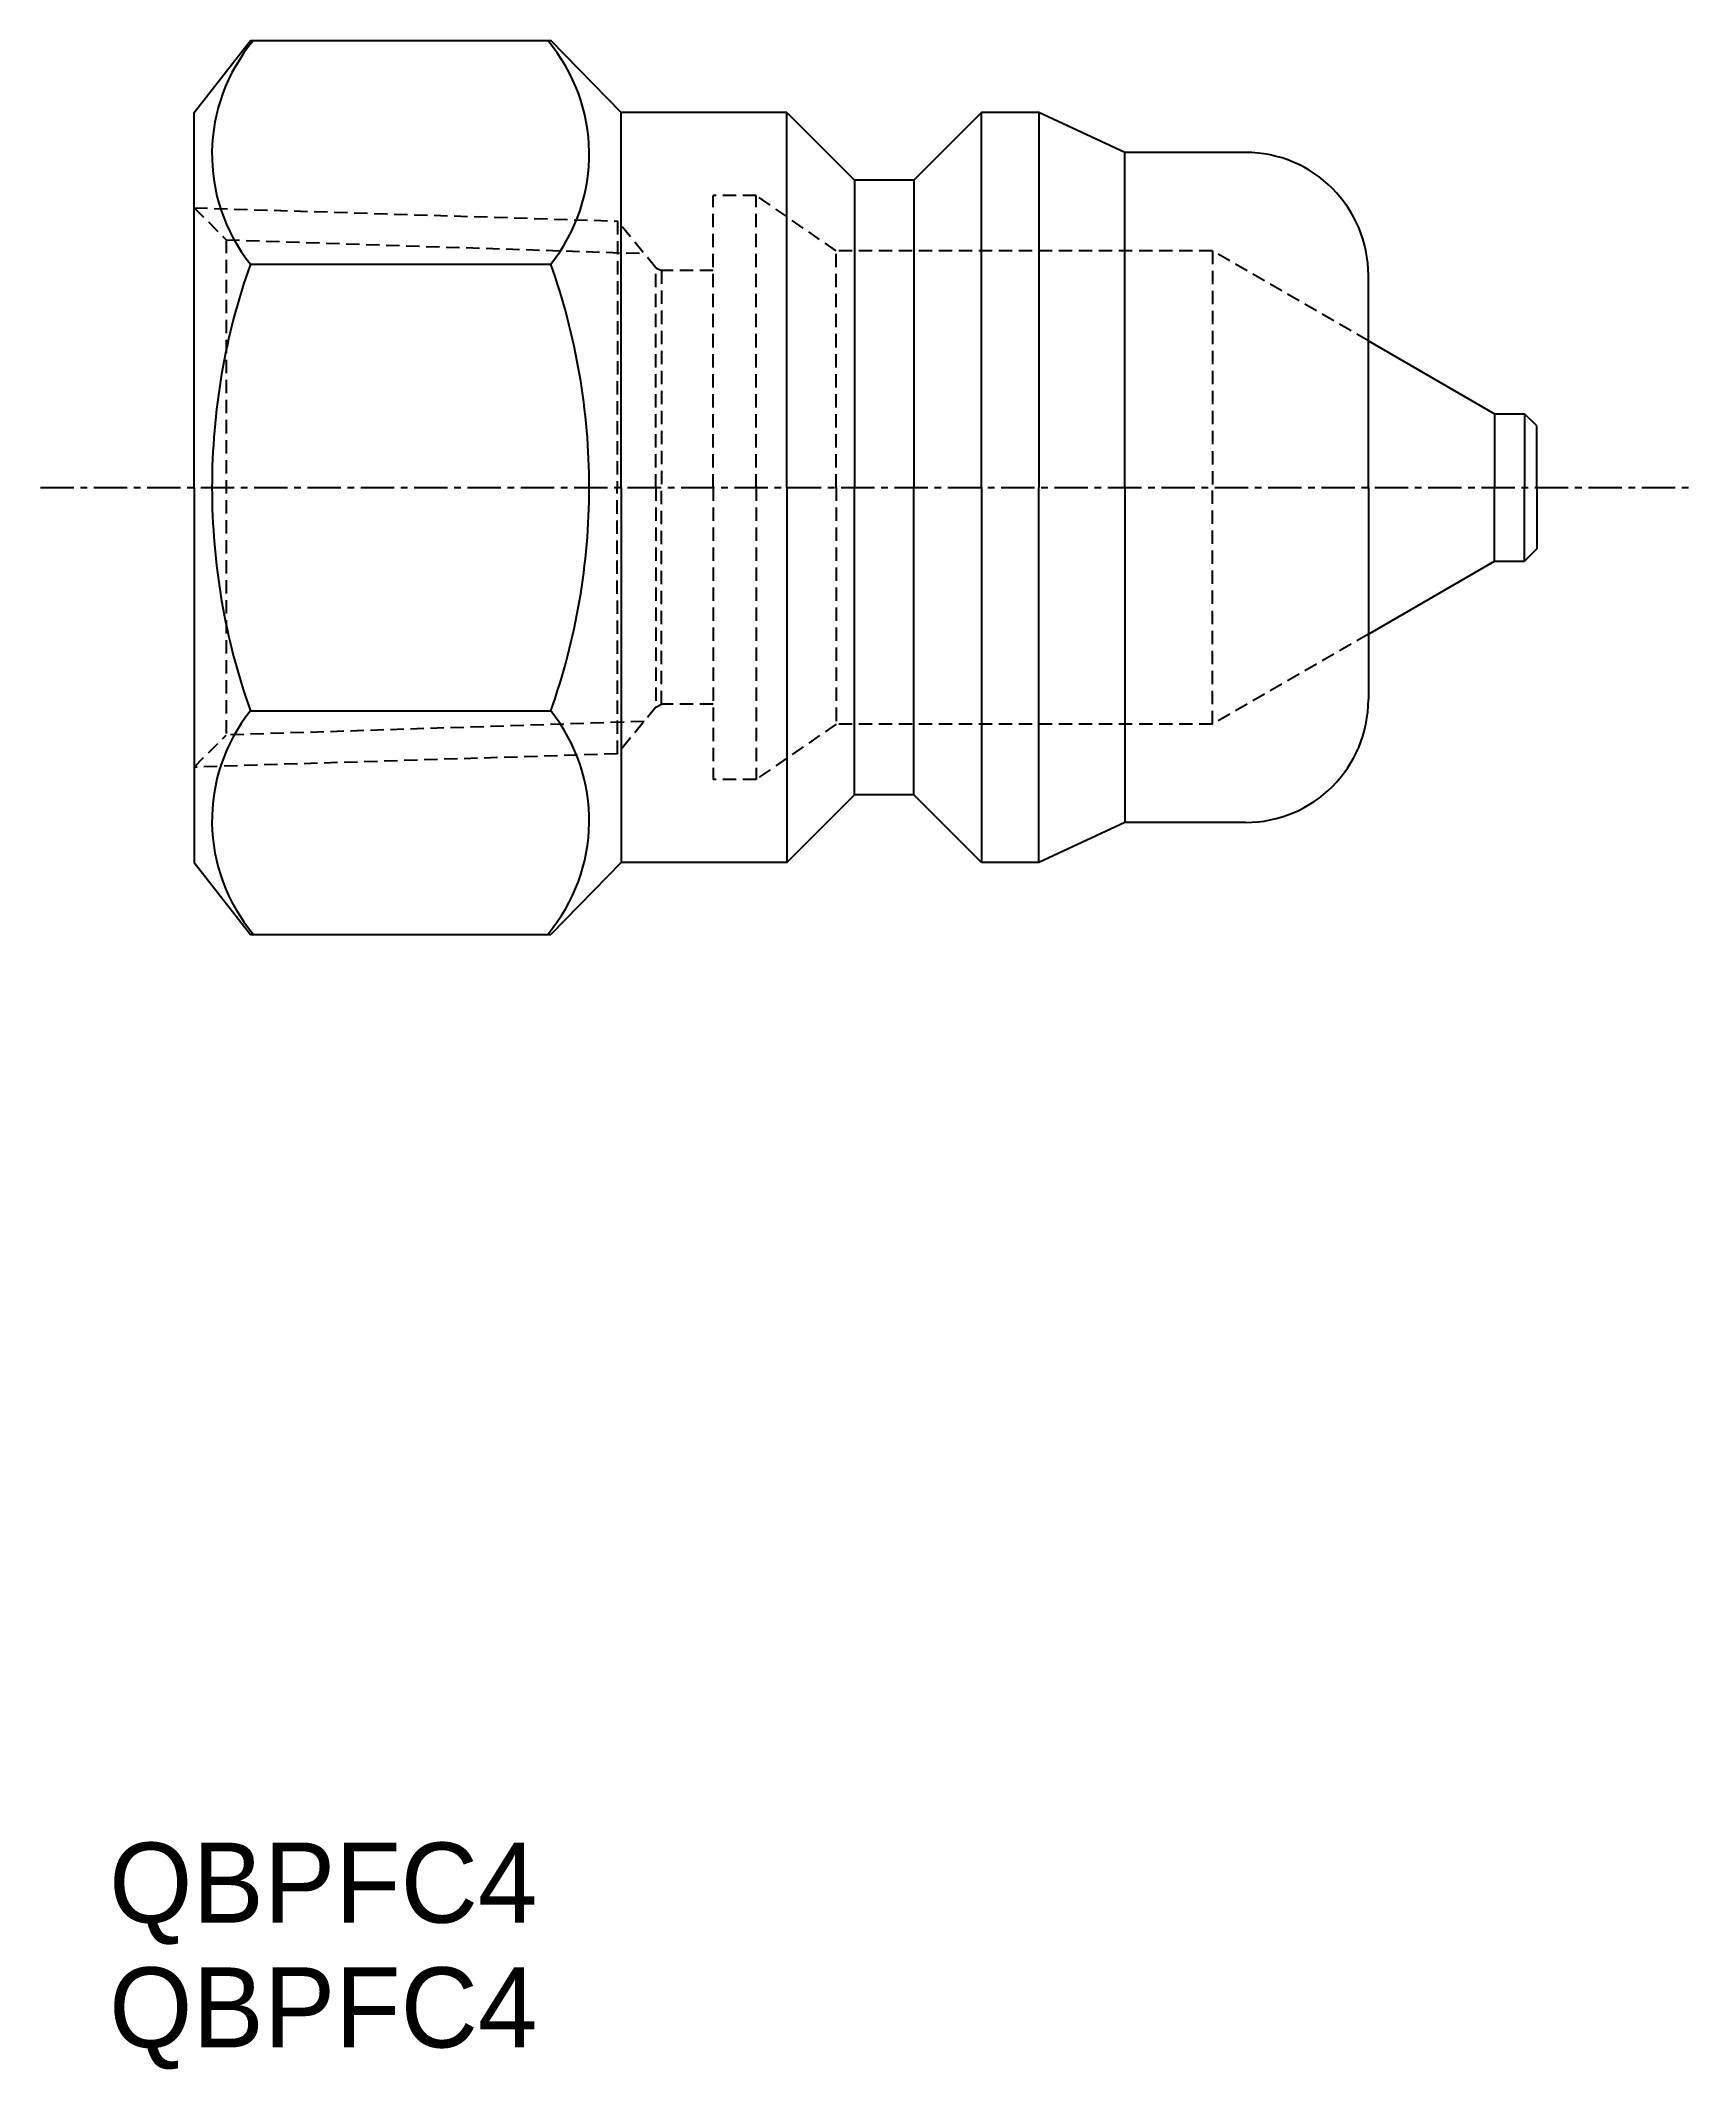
# Model space of a CAD drawing. Extents: x 55.8 to 117.6, y 171.3 to 247.3.
import ezdxf

# ---------------------------------------------------------------- set-up
doc = ezdxf.new("R2010")
doc.units = 0
doc.linetypes.add('CENTER', pattern=[2, 1.25, -0.25, 0.25, -0.25])
doc.linetypes.add('DASHED', pattern=[0.75, 0.5, -0.25])
doc.layers.get('0').update_dxf_attribs({"linetype": 'CONTINUOUS'})
doc.layers.add('CENTER', color=1, linetype='CENTER')

msp = doc.modelspace()

# ---------------------------------------------------------------- linework, layer by layer
at = {"color": 7, "linetype": 'CONTINUOUS'}
for p, q in [((61.574, 244.627), (63.678, 247.322)), ((63.678, 247.322), (74.937, 247.322)), ((77.574, 244.627), (74.937, 247.322)), ((61.574, 230.579), (61.574, 244.627)), ((77.574, 230.579), (77.574, 244.627)), ((83.786, 244.627), (77.574, 244.627)), ((83.786, 230.579), (83.786, 244.627)), ((83.786, 244.627), (86.319, 242.094)), ((91.076, 244.627), (88.543, 242.094)), ((91.076, 230.579), (91.076, 244.627)), ((93.225, 244.627), (91.076, 244.627)), ((93.225, 244.627), (93.225, 230.579)), ((96.446, 243.13), (93.225, 244.627)), ((77.574, 230.579), (77.574, 243.677)), ((96.446, 230.579), (96.446, 243.13)), ((100.968, 243.13), (96.446, 243.13)), ((88.543, 242.094), (86.319, 242.094)), ((86.319, 242.094), (86.319, 230.579)), ((88.543, 242.094), (88.543, 230.579)), ((63.678, 238.951), (74.937, 238.951)), ((105.574, 230.579), (105.574, 238.524)), ((105.574, 236.07), (110.299, 233.343)), ((110.299, 233.343), (110.299, 230.579)), ((110.299, 233.343), (111.424, 233.343)), ((111.884, 232.882), (111.424, 233.343)), ((111.424, 233.343), (111.424, 230.579)), ((111.884, 230.579), (111.884, 232.882)), ((61.574, 230.579), (61.574, 216.531)), ((77.574, 230.579), (77.574, 217.481)), ((83.786, 230.579), (83.786, 216.531)), ((86.319, 219.064), (86.319, 230.579)), ((88.543, 219.064), (88.543, 230.579)), ((91.076, 230.579), (91.076, 216.531)), ((93.225, 216.531), (93.225, 230.579)), ((96.446, 230.579), (96.446, 218.028)), ((105.574, 230.579), (105.574, 222.634)), ((110.299, 227.816), (110.299, 230.579)), ((111.424, 227.816), (111.424, 230.579)), ((111.884, 230.579), (111.884, 228.276)), ((111.884, 228.276), (111.424, 227.816)), ((105.574, 225.088), (110.299, 227.816)), ((110.299, 227.816), (111.424, 227.816)), ((63.678, 222.207), (74.937, 222.207)), ((83.786, 216.531), (86.319, 219.064)), ((88.543, 219.064), (86.319, 219.064)), ((91.076, 216.531), (88.543, 219.064)), ((96.446, 218.028), (93.225, 216.531)), ((100.968, 218.028), (96.446, 218.028)), ((61.574, 216.531), (63.678, 213.836)), ((77.574, 216.531), (74.937, 213.836)), ((83.786, 216.531), (77.574, 216.531)), ((93.225, 216.531), (91.076, 216.531)), ((63.678, 213.836), (74.937, 213.836))]:
    msp.add_line(p, q, dxfattribs=at)
at = {"color": 3, "linetype": 'DASHED'}
for p, q in [((61.574, 241.057), (62.773, 239.857)), ((61.574, 241.057), (77.433, 240.561)), ((81.022, 230.579), (81.022, 241.518)), ((82.634, 241.518), (81.022, 241.518)), ((85.628, 239.445), (82.634, 241.518)), ((82.634, 230.579), (82.634, 241.518)), ((77.433, 240.561), (77.427, 230.579)), ((78.877, 238.805), (77.433, 240.561)), ((62.773, 239.857), (62.773, 221.301)), ((62.773, 239.857), (78.432, 239.346)), ((99.728, 239.445), (85.628, 239.445)), ((85.628, 230.579), (85.628, 239.445)), ((105.574, 236.07), (99.728, 239.445)), ((99.728, 239.445), (99.728, 230.579)), ((78.877, 230.579), (78.874, 238.807)), ((78.877, 238.805), (79.085, 238.702)), ((79.082, 238.703), (79.082, 230.579)), ((81.025, 238.702), (79.085, 238.702)), ((77.433, 220.597), (77.427, 230.579)), ((78.877, 230.579), (78.877, 222.355)), ((79.082, 222.456), (79.082, 230.579)), ((81.022, 230.579), (81.022, 219.64)), ((82.634, 230.579), (82.634, 219.64)), ((85.628, 230.579), (85.628, 221.713)), ((99.728, 221.713), (99.728, 230.579)), ((105.574, 225.088), (99.728, 221.713)), ((78.873, 222.353), (77.433, 220.597)), ((78.873, 222.353), (79.082, 222.456)), ((81.022, 222.456), (79.082, 222.456)), ((61.574, 220.102), (62.773, 221.301)), ((78.429, 221.812), (62.773, 221.301)), ((85.628, 221.713), (82.634, 219.64)), ((99.728, 221.713), (85.628, 221.713)), ((77.433, 220.597), (61.574, 220.102)), ((82.634, 219.64), (81.022, 219.64))]:
    msp.add_line(p, q, dxfattribs=at)
at = {"linetype": 'CONTINUOUS'}
msp.add_line((77.574, 230.579), (77.574, 216.531), dxfattribs=at)
at = {"color": 7, "linetype": 'CONTINUOUS'}
for centre, radius, start, end in [((68.838, 243.065), 6.599, 139.81596, 218.5687), ((69.778, 243.065), 6.599, 321.4313, 40.18404), ((100.968, 238.524), 4.606, 0, 90), ((87.33, 230.573), 25.091, 160.49554, 179.98674), ((51.286, 230.573), 25.091, 0.01326, 19.50446), ((87.33, 230.585), 25.091, 180.01326, 199.50446), ((51.286, 230.585), 25.091, 340.49554, 359.98674), ((68.838, 218.094), 6.599, 141.4313, 220.18404), ((69.778, 218.094), 6.599, 319.81596, 38.5687), ((100.968, 222.634), 4.606, 270, 0)]:
    msp.add_arc(centre, radius, start, end, dxfattribs=at)
at = {"layer": 'CENTER', "color": 1, "linetype": 'CENTER'}
msp.add_line((55.816, 230.579), (117.642, 230.579), dxfattribs=at)

# ---------------------------------------------------------------- texts
for p in [(58.386, 176.807), (58.386, 172.133)]:
    msp.add_text('QBPFC4', height=3).set_placement(p)

doc.saveas('drawing.dxf')
